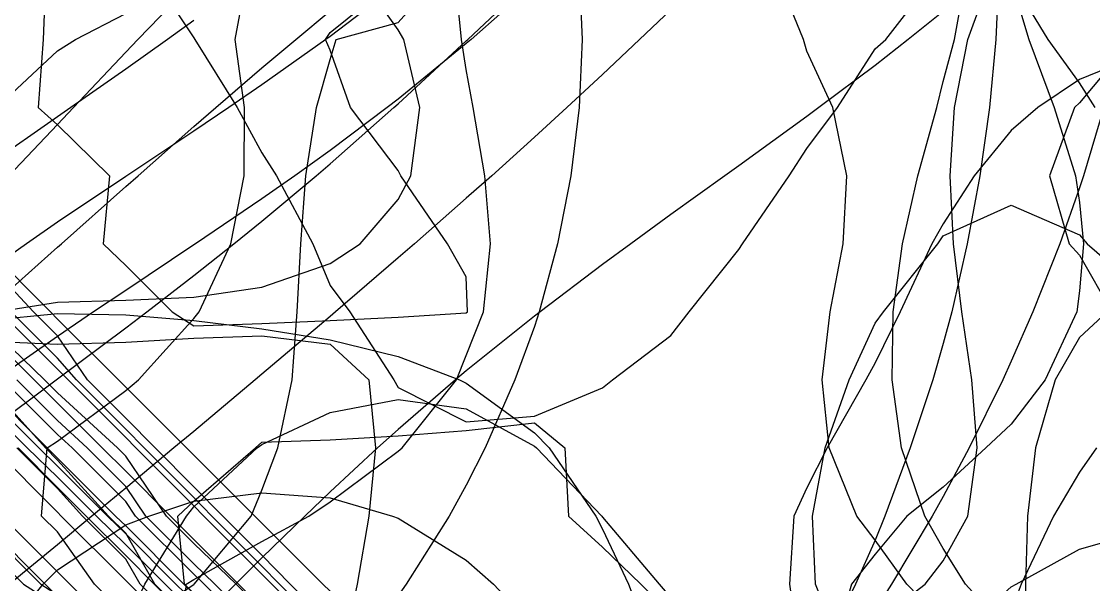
# Model space of a CAD drawing. Header units: metres. Extents: x 350990 to 353010, y 7454990 to 7457010.
# Drawn here: x 352094.7 to 352252.1, y 7455949.9 to 7456032.7 of the extents above; entities that cross this region are included whole.
import ezdxf

# ---------------------------------------------------------------- set-up
doc = ezdxf.new("R2010")
doc.units = ezdxf.units.M

msp = doc.modelspace()

# ---------------------------------------------------------------- linework, layer by layer
at = {"layer": 'BXH_RL1000'}
msp.add_polyline3d([(352110, 7455943.895, 1000), (352112.795, 7455950, 1000), (352118.923, 7455960, 1000), (352120, 7455961.358, 1000), (352129.291, 7455970, 1000), (352130, 7455970.534, 1000), (352140, 7455975.205, 1000), (352150, 7455977.109, 1000), (352160, 7455975.766, 1000), (352170, 7455970.279, 1000), (352170.314, 7455970, 1000), (352179.87, 7455960, 1000), (352180, 7455959.855, 1000), (352188.33, 7455950, 1000), (352190, 7455947.977, 1000)], dxfattribs=at)
at = {"layer": 'BXH_RL1100'}
msp.add_polyline3d([(352090, 7455940.136, 1100), (352097.876, 7455950, 1100), (352100, 7455952.075, 1100), (352110, 7455958.712, 1100), (352113.4, 7455960, 1100), (352120, 7455962.168, 1100), (352130, 7455963.403, 1100), (352140, 7455962.685, 1100), (352149.143, 7455960, 1100), (352150, 7455959.708, 1100), (352160, 7455953.525, 1100), (352163.996, 7455950, 1100), (352170, 7455943.584, 1100)], dxfattribs=at)
at = {"layer": 'BXH_RL1200'}
msp.add_polyline3d([(352090, 7455988.782, 1200), (352100, 7455989.748, 1200), (352110, 7455989.553, 1200), (352120, 7455988.721, 1200), (352130, 7455987.516, 1200), (352140, 7455985.873, 1200), (352150, 7455983.435, 1200), (352158.98, 7455980, 1200), (352160, 7455979.534, 1200), (352170, 7455972.239, 1200), (352172.154, 7455970, 1200), (352179.032, 7455960, 1200), (352180, 7455958.053, 1200), (352183.805, 7455950, 1200), (352187.585, 7455940, 1200)], dxfattribs=at)
at = {"layer": 'CU_0p2_RL1000'}
msp.add_polyline3d([(352120, 7455942.106, 1000), (352112.106, 7455950, 1000), (352110, 7455953.681, 1000), (352103.681, 7455960, 1000), (352100, 7455964.044, 1000), (352094.044, 7455970, 1000)], dxfattribs=at)
at = {"layer": 'CU_0p2_RL1100'}
for points in [[(352130, 7455941.521, 1100), (352121.52, 7455950, 1100), (352120, 7455951.458, 1100), (352111.458, 7455960, 1100), (352110, 7455962.148, 1100), (352102.148, 7455970, 1100), (352100, 7455971.978, 1100), (352091.978, 7455980, 1100)], [(352090, 7455957.54, 1100), (352097.54, 7455950, 1100), (352100, 7455948.439, 1100)]]:
    msp.add_polyline3d(points, dxfattribs=at)
at = {"layer": 'CU_0p2_RL1200'}
for points in [[(352140, 7455941.447, 1200), (352131.442, 7455950, 1200), (352130, 7455951.481, 1200), (352121.477, 7455960, 1200), (352120, 7455961.515, 1200), (352111.513, 7455970, 1200), (352110, 7455971.549, 1200), (352101.548, 7455980, 1200), (352100, 7455981.581, 1200), (352091.581, 7455990, 1200)], [(352090, 7455978.469, 1200), (352098.468, 7455970, 1200), (352100, 7455968.505, 1200), (352108.503, 7455960, 1200), (352110, 7455958.541, 1200), (352118.538, 7455950, 1200), (352120, 7455948.576, 1200)]]:
    msp.add_polyline3d(points, dxfattribs=at)
at = {"layer": 'CU_0p2_RL600'}
msp.add_polyline3d([(352260, 7455914.02, 600), (352250.418, 7455920, 600), (352250, 7455920.257, 600), (352240, 7455924.664, 600), (352230, 7455928.689, 600), (352227.274, 7455930, 600), (352220, 7455934.715, 600), (352215.239, 7455940, 600), (352211.257, 7455950, 600), (352210.807, 7455960, 600), (352212.661, 7455970, 600), (352216.181, 7455980, 600), (352220, 7455988.348, 600), (352221.232, 7455990, 600), (352229.189, 7456000, 600), (352230, 7456001.157, 600), (352240, 7456005.652, 600), (352250, 7456001.306, 600), (352251.107, 7456000, 600), (352260, 7455992.329, 600)], dxfattribs=at)
at = {"layer": 'CU_0p2_RL700'}
msp.add_polyline3d([(352255.059, 7455930, 700), (352250, 7455933.975, 700), (352242.795, 7455940, 700), (352240, 7455942.639, 700), (352233.268, 7455950, 700), (352230, 7455955.214, 700), (352227.317, 7455960, 700), (352223.869, 7455970, 700), (352222.498, 7455980, 700), (352222.649, 7455990, 700), (352224.009, 7456000, 700), (352226.283, 7456010, 700), (352229.055, 7456020, 700), (352230, 7456023.827, 700), (352231.648, 7456030, 700), (352233.487, 7456040, 700)], dxfattribs=at)
at = {"layer": 'CU_0p2_RL800'}
msp.add_polyline3d([(352110, 7455943.45, 800), (352120, 7455949.964, 800), (352120.048, 7455950, 800), (352128.434, 7455960, 800), (352130, 7455963.802, 800), (352132.323, 7455970, 800), (352134.416, 7455980, 800), (352135.193, 7455990, 800), (352135.695, 7456000, 800), (352136.425, 7456010, 800), (352138.003, 7456020, 800), (352140, 7456027.079, 800), (352140.898, 7456030, 800), (352150, 7456032.519, 800), (352156.637, 7456040, 800)], dxfattribs=at)
at = {"layer": 'CU_0p2_RL900'}
msp.add_polyline3d([(352110, 7455945.438, 900), (352105.438, 7455950, 900), (352100, 7455957.661, 900), (352097.661, 7455960, 900), (352098.486, 7455970, 900), (352100, 7455971.022, 900), (352110, 7455978.465, 900), (352111.905, 7455980, 900), (352120, 7455989.01, 900), (352120.791, 7455990, 900), (352125.455, 7456000, 900), (352127.412, 7456010, 900), (352127.455, 7456020, 900), (352126.087, 7456030, 900), (352127.923, 7456040, 900)], dxfattribs=at)
at = {"layer": 'CU_0p4_RL1000'}
for points in [[(352090.985, 7455990, 1000), (352100, 7455991.404, 1000), (352110, 7455991.732, 1000), (352120, 7455992.171, 1000), (352130, 7455993.601, 1000), (352140, 7455997.078, 1000), (352144.401, 7456000, 1000), (352150, 7456006.497, 1000), (352151.857, 7456010, 1000), (352153.188, 7456020, 1000), (352150.844, 7456030, 1000), (352150, 7456031.446, 1000), (352143.941, 7456040, 1000)], [(352120, 7455944.276, 1000), (352114.276, 7455950, 1000), (352110, 7455957.476, 1000), (352107.476, 7455960, 1000), (352100, 7455968.212, 1000), (352098.212, 7455970, 1000), (352090, 7455979.11, 1000)]]:
    msp.add_polyline3d(points, dxfattribs=at)
at = {"layer": 'CU_0p4_RL1100'}
for points in [[(352130, 7455943.088, 1100), (352123.088, 7455950, 1100), (352120, 7455952.962, 1100), (352112.962, 7455960, 1100), (352110, 7455964.365, 1100), (352104.365, 7455970, 1100), (352100, 7455974.02, 1100), (352094.021, 7455980, 1100)], [(352090, 7455955.001, 1100), (352095.001, 7455950, 1100), (352100, 7455946.828, 1100)]]:
    msp.add_polyline3d(points, dxfattribs=at)
at = {"layer": 'CU_0p4_RL1200'}
for points in [[(352140, 7455942.597, 1200), (352132.593, 7455950, 1200), (352130, 7455952.653, 1200), (352122.65, 7455960, 1200), (352120, 7455962.71, 1200), (352112.708, 7455970, 1200), (352110, 7455972.764, 1200), (352102.763, 7455980, 1200), (352100, 7455983.17, 1200), (352093.17, 7455990, 1200)], [(352090, 7455977.263, 1200), (352097.263, 7455970, 1200), (352100, 7455967.318, 1200), (352107.317, 7455960, 1200), (352110, 7455957.376, 1200), (352117.374, 7455950, 1200), (352120, 7455947.433, 1200)]]:
    msp.add_polyline3d(points, dxfattribs=at)
at = {"layer": 'CU_0p4_RL800'}
msp.add_polyline3d([(352220, 7455944.351, 800), (352227.353, 7455950, 800), (352230, 7455953.413, 800), (352233.625, 7455960, 800), (352234.998, 7455970, 800), (352234.199, 7455980, 800), (352232.742, 7455990, 800), (352231.515, 7456000, 800), (352231.036, 7456010, 800), (352231.646, 7456020, 800), (352233.63, 7456030, 800), (352237.244, 7456040, 800)], dxfattribs=at)
at = {"layer": 'CU_0p4_RL900'}
msp.add_polyline3d([(352118.426, 7455940, 900), (352118.887, 7455950, 900), (352120, 7455950.688, 900), (352130, 7455956.248, 900), (352136.908, 7455960, 900), (352140, 7455962.097, 900), (352150, 7455969.538, 900), (352150.572, 7455970, 900), (352158.58, 7455980, 900), (352160, 7455983.565, 900), (352162.53, 7455990, 900), (352163.563, 7456000, 900), (352162.723, 7456010, 900), (352160.997, 7456020, 900), (352160, 7456025.621, 900), (352159.298, 7456030, 900), (352158.324, 7456040, 900)], dxfattribs=at)
at = {"layer": 'CU_0p8_RL1000'}
for points in [[(352260, 7455926.856, 1000), (352250, 7455928.985, 1000), (352248.186, 7455930, 1000), (352240, 7455935.192, 1000), (352234.321, 7455940, 1000), (352230, 7455944.488, 1000), (352224.641, 7455950, 1000), (352220, 7455956.46, 1000), (352217.322, 7455960, 1000), (352213.257, 7455970, 1000), (352212.239, 7455980, 1000), (352213.42, 7455990, 1000), (352215.293, 7456000, 1000), (352215.877, 7456010, 1000), (352213.796, 7456020, 1000), (352210, 7456028.289, 1000), (352209.484, 7456030, 1000), (352205.445, 7456040, 1000)], [(352257.785, 7456030, 1000), (352250, 7456020.683, 1000), (352249.263, 7456020, 1000), (352245.601, 7456010, 1000), (352248.497, 7456000, 1000), (352250, 7455998.331, 1000), (352254.752, 7455990, 1000)], [(352120, 7455948.618, 1000), (352118.618, 7455950, 1000), (352117.656, 7455960, 1000), (352120, 7455962.204, 1000), (352129.05, 7455970, 1000), (352130, 7455970.837, 1000), (352140, 7455971.22, 1000), (352150, 7455971.768, 1000), (352160, 7455972.578, 1000), (352170, 7455973.698, 1000), (352174.447, 7455970, 1000), (352175.017, 7455960, 1000), (352180, 7455955.414, 1000), (352185.628, 7455950, 1000), (352190, 7455945.47, 1000)]]:
    msp.add_polyline3d(points, dxfattribs=at)
at = {"layer": 'CU_0p8_RL1100'}
for points in [[(352113.559, 7456040, 1100), (352120, 7456030.233, 1100), (352120.139, 7456030, 1100), (352126.364, 7456020, 1100), (352130, 7456013.339, 1100), (352132.148, 7456010, 1100), (352137.483, 7456000, 1100), (352140, 7455993.864, 1100), (352142.879, 7455990, 1100), (352149.348, 7455980, 1100), (352150, 7455978.871, 1100), (352160, 7455973.817, 1100), (352170, 7455974.676, 1100), (352180, 7455978.85, 1100), (352181.447, 7455980, 1100), (352190, 7455986.542, 1100), (352192.688, 7455990, 1100), (352200, 7455999.18, 1100), (352200.516, 7456000, 1100), (352207.408, 7456010, 1100), (352210, 7456013.972, 1100), (352214.496, 7456020, 1100), (352220, 7456028.645, 1100), (352221.588, 7456030, 1100), (352229.332, 7456040, 1100)], [(352240, 7456038.651, 1100), (352242.588, 7456030, 1100), (352246.265, 7456020, 1100), (352249.399, 7456010, 1100), (352250, 7456006.051, 1100), (352250.611, 7456000, 1100), (352250, 7455993.069, 1100), (352249.623, 7455990, 1100), (352244.985, 7455980, 1100), (352240, 7455973.51, 1100), (352236.262, 7455970, 1100), (352230, 7455964.265, 1100), (352224.653, 7455960, 1100), (352220, 7455954.386, 1100), (352216.532, 7455950, 1100), (352213.687, 7455940, 1100)], [(352130, 7455946.224, 1100), (352126.224, 7455950, 1100), (352120, 7455955.97, 1100), (352115.97, 7455960, 1100), (352110, 7455968.799, 1100), (352108.799, 7455970, 1100), (352100, 7455978.105, 1100), (352098.105, 7455980, 1100), (352090, 7455987.786, 1100)]]:
    msp.add_polyline3d(points, dxfattribs=at)
at = {"layer": 'CU_0p8_RL1200'}
for points in [[(352098.297, 7456040, 1200), (352097.888, 7456030, 1200), (352097.153, 7456020, 1200), (352100, 7456017.45, 1200), (352107.602, 7456010, 1200), (352106.674, 7456000, 1200), (352110, 7455996.815, 1200), (352116.838, 7455990, 1200), (352120, 7455987.95, 1200), (352130, 7455988.297, 1200), (352140, 7455988.709, 1200), (352150, 7455989.212, 1200), (352160, 7455989.836, 1200), (352160.166, 7455990, 1200), (352160, 7455995.163, 1200), (352157.234, 7456000, 1200), (352150.41, 7456010, 1200), (352150, 7456010.77, 1200), (352142.987, 7456020, 1200), (352140, 7456028.446, 1200), (352139.346, 7456030, 1200), (352140, 7456031.023, 1200), (352150, 7456039.095, 1200)], [(352140, 7455944.166, 1200), (352134.163, 7455950, 1200), (352130, 7455954.239, 1200), (352124.237, 7455960, 1200), (352120, 7455964.312, 1200), (352114.311, 7455970, 1200), (352110, 7455974.38, 1200), (352104.38, 7455980, 1200), (352100, 7455986.469, 1200), (352096.469, 7455990, 1200), (352090, 7455996.887, 1200)], [(352090, 7455975.547, 1200), (352095.547, 7455970, 1200), (352100, 7455965.722, 1200), (352105.721, 7455960, 1200), (352110, 7455955.795, 1200), (352115.794, 7455950, 1200), (352120, 7455945.869, 1200)], [(352252.483, 7455970, 1200), (352250, 7455966.448, 1200), (352246.211, 7455960, 1200), (352241.442, 7455950, 1200), (352240, 7455946.065, 1200)]]:
    msp.add_polyline3d(points, dxfattribs=at)
at = {"layer": 'CU_0p8_RL900'}
for points in [[(352252.324, 7456020, 900), (352250, 7456023.657, 900), (352245.417, 7456030, 900), (352240, 7456038.971, 900), (352239.28, 7456040, 900), (352233.9, 7456050, 900), (352230.05, 7456060, 900), (352230, 7456060.15, 900), (352226.823, 7456070, 900), (352223.613, 7456080, 900), (352220, 7456088.82, 900), (352219.573, 7456090, 900), (352214.666, 7456100, 900), (352210, 7456107.696, 900), (352209.701, 7456110, 900), (352210, 7456110.365, 900), (352216.475, 7456120, 900), (352220, 7456124.144, 900), (352224.431, 7456130, 900), (352230, 7456136.075, 900), (352240, 7456136.406, 900), (352243.538, 7456140, 900), (352250, 7456146.283, 900), (352254.185, 7456150, 900)], [(352260, 7455881.89, 900), (352250, 7455880.341, 900), (352240, 7455883.8, 900), (352233.889, 7455890, 900), (352230, 7455895.507, 900), (352227.554, 7455900, 900), (352223.988, 7455910, 900), (352222.747, 7455920, 900), (352224.169, 7455930, 900), (352229.458, 7455940, 900), (352230, 7455940.628, 900), (352240, 7455949.59, 900), (352240.733, 7455950, 900), (352250, 7455955.138, 900), (352260, 7455957.985, 900)]]:
    msp.add_polyline3d(points, dxfattribs=at)
at = {"layer": 'DAC_RL1000'}
msp.add_polyline3d([(352094.196, 7455970, 1000), (352100, 7455964.196, 1000), (352104.196, 7455960, 1000), (352110, 7455954.196, 1000), (352114.196, 7455950, 1000), (352120, 7455944.196, 1000)], dxfattribs=at)
at = {"layer": 'DAC_RL1100'}
for points in [[(352090, 7455986.569, 1100), (352096.569, 7455980, 1100), (352100, 7455976.569, 1100), (352106.569, 7455970, 1100), (352110, 7455966.569, 1100), (352116.569, 7455960, 1100), (352120, 7455956.569, 1100), (352126.569, 7455950, 1100), (352130, 7455946.569, 1100)], [(352100, 7455948.177, 1100), (352098.177, 7455950, 1100), (352090, 7455958.177, 1100)]]:
    msp.add_polyline3d(points, dxfattribs=at)
at = {"layer": 'DAC_RL1200'}
for points in [[(352090, 7455998.942, 1200), (352098.942, 7455990, 1200), (352100, 7455988.942, 1200), (352108.942, 7455980, 1200), (352110, 7455978.942, 1200), (352118.942, 7455970, 1200), (352120, 7455968.942, 1200), (352128.942, 7455960, 1200), (352130, 7455958.942, 1200), (352138.942, 7455950, 1200), (352140, 7455948.942, 1200)], [(352120, 7455940.549, 1200), (352110.549, 7455950, 1200), (352110, 7455950.549, 1200), (352100.549, 7455960, 1200), (352100, 7455960.549, 1200), (352090.549, 7455970, 1200)]]:
    msp.add_polyline3d(points, dxfattribs=at)
at = {"layer": 'DAC_RL900'}
msp.add_polyline3d([(352091.823, 7455960, 900), (352100, 7455951.823, 900), (352101.823, 7455950, 900), (352110, 7455941.823, 900)], dxfattribs=at)
at = {"layer": 'IMP_RL500'}
for points in [[(352090, 7455972.737, 500), (352099.814, 7455980, 500), (352100, 7455980.139, 500), (352110, 7455987.633, 500), (352113.121, 7455990, 500), (352120, 7455995.327, 500), (352125.894, 7456000, 500), (352130, 7456003.334, 500), (352137.969, 7456010, 500), (352140, 7456011.739, 500), (352149.362, 7456020, 500), (352150, 7456020.573, 500), (352160, 7456029.792, 500), (352160.221, 7456030, 500), (352170, 7456039.266, 500)], [(352230, 7456034.114, 500), (352224.863, 7456030, 500), (352220, 7456026.2, 500), (352211.754, 7456020, 500), (352210, 7456018.706, 500), (352200, 7456011.463, 500), (352197.968, 7456010, 500), (352190, 7456004.277, 500), (352184.132, 7456000, 500), (352180, 7455996.963, 500), (352170.825, 7455990, 500), (352170, 7455989.362, 500), (352160, 7455981.316, 500), (352158.43, 7455980, 500), (352150, 7455972.724, 500), (352146.964, 7455970, 500), (352140, 7455963.551, 500), (352136.275, 7455960, 500), (352130, 7455953.845, 500), (352126.135, 7455950, 500), (352120, 7455943.768, 500)]]:
    msp.add_polyline3d(points, dxfattribs=at)
at = {"layer": 'IMP_RL600'}
for points in [[(352090, 7455990.568, 600), (352100, 7455999.505, 600), (352100.561, 7456000, 600), (352110, 7456008.414, 600), (352111.81, 7456010, 600), (352120, 7456017.219, 600), (352123.229, 7456020, 600), (352130, 7456025.838, 600), (352134.967, 7456030, 600), (352140, 7456034.199, 600)], [(352190, 7456034.377, 600), (352185.433, 7456030, 600), (352180, 7456024.865, 600), (352174.754, 7456020, 600), (352170, 7456015.641, 600), (352163.724, 7456010, 600), (352160, 7456006.675, 600), (352152.377, 7456000, 600), (352150, 7455997.92, 600), (352140.781, 7455990, 600), (352140, 7455989.326, 600), (352130, 7455980.841, 600), (352128.991, 7455980, 600), (352120, 7455972.429, 600), (352117.065, 7455970, 600), (352110, 7455964.079, 600), (352105.048, 7455960, 600), (352100, 7455955.794, 600), (352092.925, 7455950, 600)]]:
    msp.add_polyline3d(points, dxfattribs=at)
at = {"layer": 'IMP_RL700'}
for points in [[(352006.627, 7455940, 700), (352010, 7455942.236, 700), (352020, 7455948.914, 700), (352021.596, 7455950, 700), (352030, 7455955.772, 700), (352035.949, 7455960, 700), (352040, 7455962.927, 700), (352049.343, 7455970, 700), (352050, 7455970.509, 700), (352060, 7455978.667, 700), (352061.553, 7455980, 700), (352070, 7455987.474, 700), (352072.726, 7455990, 700), (352080, 7455996.95, 700), (352083.083, 7456000, 700), (352090, 7456007.028, 700), (352092.87, 7456010, 700), (352100, 7456017.522, 700), (352102.349, 7456020, 700), (352110, 7456028.13, 700), (352111.795, 7456030, 700), (352120, 7456038.502, 700)], [(352170, 7456038.295, 700), (352160.694, 7456030, 700), (352160, 7456029.398, 700), (352150, 7456021.237, 700), (352148.385, 7456020, 700), (352140, 7456013.691, 700), (352134.81, 7456010, 700), (352130, 7456006.607, 700), (352120.259, 7456000, 700), (352120, 7455999.824, 700), (352110, 7455993.142, 700), (352105.295, 7455990, 700), (352100, 7455986.392, 700), (352090.834, 7455980, 700)]]:
    msp.add_polyline3d(points, dxfattribs=at)
at = {"layer": 'IMP_RL800'}
msp.add_polyline3d([(352150, 7456038.062, 800), (352140, 7456030.432, 800), (352139.401, 7456030, 800), (352130, 7456023.321, 800), (352125.118, 7456020, 800), (352120, 7456016.535, 800), (352110.168, 7456010, 800), (352110, 7456009.887, 800), (352100, 7456003.165, 800), (352095.422, 7456000, 800), (352090, 7455996.158, 800)], dxfattribs=at)
at = {"layer": 'IMP_RL900'}
msp.add_polyline3d([(352120, 7456032.805, 900), (352116.116, 7456030, 900), (352110, 7456025.628, 900), (352101.95, 7456020, 900), (352100, 7456018.639, 900), (352090, 7456011.687, 900), (352087.594, 7456010, 900), (352080, 7456004.609, 900), (352073.669, 7456000, 900), (352070, 7455997.275, 900), (352060.511, 7455990, 900), (352060, 7455989.599, 900), (352050, 7455981.53, 900), (352048.149, 7455980, 900), (352040, 7455973.102, 900), (352036.381, 7455970, 900), (352030, 7455964.422, 900), (352024.929, 7455960, 900), (352020, 7455955.649, 900), (352013.483, 7455950, 900), (352010, 7455946.969, 900), (352001.736, 7455940, 900)], dxfattribs=at)
at = {"layer": 'PHY_RL1000'}
msp.add_polyline3d([(352260, 7456028.176, 1000), (352250, 7456024.148, 1000), (352243.875, 7456020, 1000), (352240, 7456016.613, 1000), (352234.545, 7456010, 1000), (352230, 7456002.923, 1000), (352228.35, 7456000, 1000), (352223.695, 7455990, 1000), (352220, 7455982.499, 1000), (352218.635, 7455980, 1000), (352212.984, 7455970, 1000), (352210, 7455964.151, 1000), (352208.082, 7455960, 1000), (352207.415, 7455950, 1000), (352208.865, 7455940, 1000)], dxfattribs=at)
at = {"layer": 'PHY_RL1100'}
msp.add_polyline3d([(352090, 7455985.692, 1100), (352100, 7455985.246, 1100), (352110, 7455985.546, 1100), (352120, 7455986.12, 1100), (352130, 7455986.494, 1100), (352140, 7455985.239, 1100), (352145.687, 7455980, 1100), (352146.665, 7455970, 1100), (352145.698, 7455960, 1100), (352143.959, 7455950, 1100), (352141.872, 7455940, 1100), (352140, 7455934.838, 1100), (352137.974, 7455930, 1100), (352131.932, 7455920, 1100), (352130, 7455917.734, 1100), (352120.698, 7455910, 1100), (352120, 7455909.53, 1100), (352110, 7455903.276, 1100), (352104.422, 7455900, 1100), (352100, 7455897.116, 1100), (352090.048, 7455890, 1100)], dxfattribs=at)
at = {"layer": 'POT_RL1100'}
for points in [[(352091.03, 7456020, 1100), (352100, 7456028.335, 1100), (352102.636, 7456030, 1100), (352110, 7456033.843, 1100)], [(352254.076, 7455990, 1100), (352250, 7455986.221, 1100), (352246.422, 7455980, 1100), (352243.542, 7455970, 1100), (352242.367, 7455960, 1100), (352242.09, 7455950, 1100), (352242.347, 7455940, 1100)]]:
    msp.add_polyline3d(points, dxfattribs=at)
at = {"layer": 'QMP_RL1000'}
msp.add_polyline3d([(352238.183, 7456040, 1000), (352237.734, 7456030, 1000), (352236.794, 7456020, 1000), (352235.386, 7456010, 1000), (352233.531, 7456000, 1000), (352231.248, 7455990, 1000), (352230, 7455985.371, 1000), (352228.461, 7455980, 1000), (352225.163, 7455970, 1000), (352221.455, 7455960, 1000), (352220, 7455956.456, 1000), (352217.143, 7455950, 1000), (352212.288, 7455940, 1000)], dxfattribs=at)
at = {"layer": 'QMP_RL1100'}
msp.add_polyline3d([(352176.558, 7456040, 1100), (352176.986, 7456030, 1100), (352176.555, 7456020, 1100), (352175.329, 7456010, 1100), (352173.362, 7456000, 1100), (352170.71, 7455990, 1100), (352170, 7455987.868, 1100), (352167.112, 7455980, 1100), (352162.746, 7455970, 1100), (352160, 7455964.549, 1100), (352157.474, 7455960, 1100), (352151.169, 7455950, 1100), (352150, 7455948.344, 1100), (352143.513, 7455940, 1100), (352140, 7455935.933, 1100), (352134.391, 7455930, 1100), (352130, 7455925.806, 1100), (352123.397, 7455920, 1100), (352120, 7455917.295, 1100), (352110.136, 7455910, 1100), (352110, 7455909.909, 1100), (352100, 7455903.581, 1100), (352094.041, 7455900, 1100)], dxfattribs=at)
at = {"layer": 'QMP_RL900'}
msp.add_polyline3d([(352253.584, 7456020, 900), (352250.604, 7456010, 900), (352250, 7456008.226, 900), (352247.101, 7456000, 900), (352243.155, 7455990, 900), (352240, 7455982.754, 900), (352238.757, 7455980, 900), (352233.817, 7455970, 900), (352230, 7455962.871, 900), (352228.404, 7455960, 900), (352222.419, 7455950, 900), (352220, 7455946.218, 900)], dxfattribs=at)

doc.saveas('drawing.dxf')
